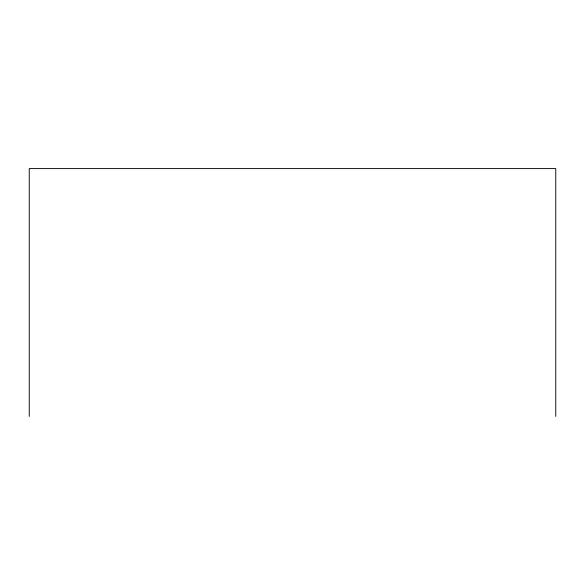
<?xml version="1.0" encoding="UTF-8"?>
<svg xmlns="http://www.w3.org/2000/svg" width="585" height="585" viewBox="0 0 585 585"><rect width="100%" height="100%" fill="white"/><g stroke="black" fill="none" stroke-linecap="round" stroke-linejoin="round"><path stroke-width="0.88" d="M555.75 416.41L555.75 168.59L29.25 168.59L29.25 416.41"/></g></svg>
